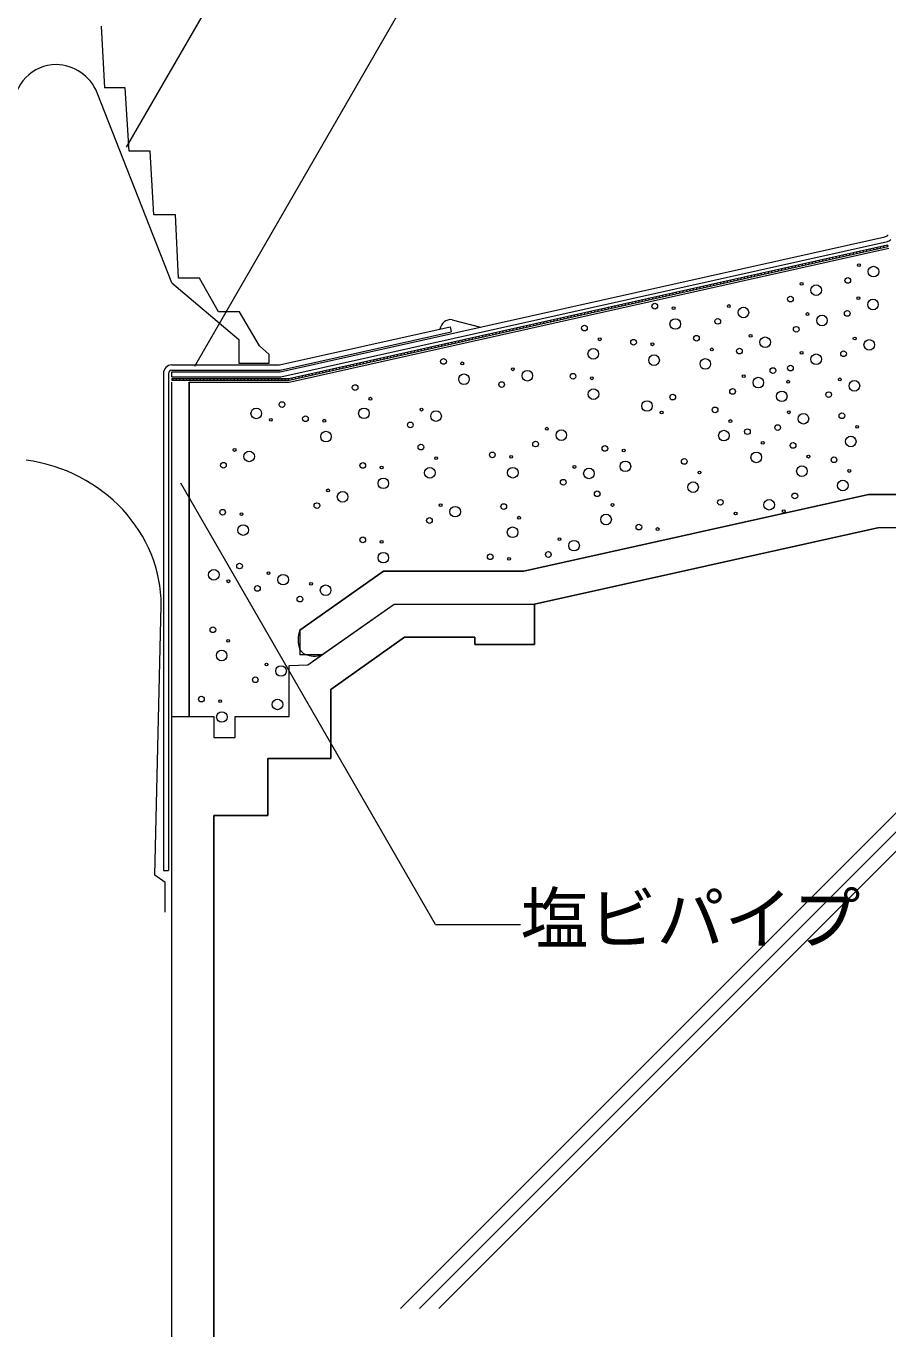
# Model space of a CAD drawing. Units: millimetres, scale not verified. Extents: x -675 to 675, y -471 to 460.
# Drawn here: x 31 to 284.5, y -253.4 to 129.6 of the extents above; entities that cross this region are included whole.
import ezdxf
from ezdxf.enums import TextEntityAlignment as Align

# ---------------------------------------------------------------- set-up
doc = ezdxf.new("R2010")
doc.units = ezdxf.units.MM
doc.header["$LTSCALE"] = 5
for name, color, linetype, lineweight in [('1-2_ハッチング', 9, 'Continuous', 18), ('1-4_リベットルーフ', 6, 'Continuous', 18), ('1-7_設備', 3, 'Continuous', 18), ('1-8_下地など', 33, 'Continuous', 18), ('1-A_元図・躯体', 7, 'Continuous', 18), ('1-B_その他', 30, 'Continuous', 18), ('1-D_設備②', 253, 'Continuous', 18), ('E-E', 7, 'Continuous', 18)]:
    doc.layers.add(name, color=color, linetype=linetype, lineweight=lineweight)
doc.styles.add('ＭＳ ゴシック', font='')
doc.styles.get('ＭＳ ゴシック').set_extended_font_data('MS Gothic')

msp = doc.modelspace()

# ---------------------------------------------------------------- linework, layer by layer
at = {"layer": '1-2_ハッチング', "color": 4, "lineweight": 9}
msp.add_line((156.349, 43.243), (164.68, 41.011), dxfattribs=at)
at = {"layer": '1-2_ハッチング'}
for centre, radius in [((275.949, 59.266), 0.418), ((280.237, 57.37), 1.559), ((259.09, 53.802), 0.418), ((272.674, 54.774), 0.837), ((255.815, 49.31), 0.837), ((263.378, 51.907), 1.559), ((275.793, 49.587), 0.418), ((215.925, 47.22), 0.837), ((221.452, 46.63), 0.418), ((237.704, 47.246), 0.418), ((241.992, 45.35), 1.559), ((280.081, 47.692), 1.559), ((221.955, 41.968), 1.559), ((234.429, 42.754), 0.837), ((260.807, 44.904), 0.418), ((265.095, 43.009), 1.559), ((272.518, 45.096), 0.837), ((195.248, 40.768), 0.837), ((228.186, 37.802), 0.837), ((244.104, 38.504), 0.418), ((257.532, 40.412), 0.837), ((197.844, 33.205), 1.559), ((199.739, 37.493), 0.418), ((209.681, 36.605), 0.837), ((215.208, 36.015), 0.418), ((232.677, 34.527), 0.418), ((240.829, 34.012), 0.837), ((248.392, 36.608), 1.559), ((274.7, 37.723), 0.418), ((278.988, 35.828), 1.559), ((153.795, 30.985), 0.837), ((159.323, 30.395), 0.418), ((215.71, 31.353), 1.559), ((230.782, 30.239), 1.559), ((259.09, 33.508), 0.418), ((263.378, 31.613), 1.559), ((271.425, 33.232), 0.837), ((159.825, 25.734), 1.559), ((174.169, 28.669), 0.418), ((178.457, 26.774), 1.559), ((191.885, 26.614), 0.837), ((242.075, 26.64), 0.418), ((250.665, 28.28), 0.837), ((255.815, 29.017), 0.837), ((127.811, 23.284), 0.837), ((170.894, 24.178), 0.837), ((197.412, 26.024), 0.418), ((238.799, 22.148), 0.837), ((246.363, 24.744), 1.559), ((255.156, 25.005), 0.418), ((270.329, 25.703), 0.418), ((274.617, 23.808), 1.559), ((132.302, 20.009), 0.418), ((197.914, 21.363), 1.559), ((213.641, 17.877), 1.559), ((221.204, 20.473), 0.837), ((253.261, 20.717), 1.559), ((267.054, 21.212), 0.837), ((98.749, 15.692), 1.559), ((106.312, 18.288), 0.837), ((130.407, 15.721), 1.559), ((147.319, 16.805), 0.418), ((151.607, 14.91), 1.559), ((217.929, 15.982), 0.418), ((233.649, 16.728), 0.837), ((255.343, 16.025), 0.418), ((259.631, 14.129), 1.559), ((270.958, 15.011), 0.837), ((103.037, 13.796), 0.418), ((113.208, 14.126), 0.837), ((118.735, 13.535), 0.418), ((144.044, 12.314), 0.837), ((184.16, 11.186), 0.418), ((238.141, 13.453), 0.418), ((252.068, 11.533), 0.837), ((275.45, 11.736), 0.418), ((119.238, 8.874), 1.559), ((188.448, 9.29), 1.559), ((236.245, 9.165), 1.559), ((243.172, 10.328), 0.837), ((273.554, 7.448), 1.559), ((92.371, 4.941), 0.418), ((96.659, 3.046), 1.559), ((147.168, 5.801), 0.837), ((168.157, 3.511), 0.837), ((180.885, 6.694), 0.837), ((201.251, 5.384), 0.837), ((206.778, 4.794), 0.418), ((245.768, 2.765), 1.559), ((247.663, 7.053), 0.418), ((256.597, 6.269), 0.837), ((89.095, 0.45), 0.837), ((130.067, 0.389), 0.837), ((135.595, -0.202), 0.418), ((151.659, 2.526), 0.418), ((173.684, 2.92), 0.418), ((192.277, -0.054), 0.418), ((207.281, 0.132), 1.559), ((224.595, 1.586), 0.837), ((259.193, -1.294), 1.559), ((261.088, 2.994), 0.418), ((268.617, 2.054), 0.837), ((136.097, -4.863), 1.559), ((149.764, -1.762), 1.559), ((174.187, -1.741), 1.559), ((189.002, -4.546), 0.837), ((196.565, -1.949), 1.559), ((229.087, -1.689), 0.418), ((273.108, -1.221), 0.418), ((119.845, -6.923), 0.418), ((124.133, -8.818), 1.559), ((198.994, -7.937), 0.837), ((227.191, -5.977), 1.559), ((271.213, -5.509), 1.559), ((116.57, -11.414), 0.837), ((152.939, -11.294), 0.418), ((171.52, -11.683), 0.837), ((203.486, -11.212), 0.418), ((235.21, -10.434), 0.837), ((249.545, -11.158), 1.559), ((257.108, -8.562), 0.837), ((88.856, -13.348), 0.837), ((94.383, -13.939), 0.418), ((149.664, -15.785), 0.837), ((157.227, -13.189), 1.559), ((176.011, -14.958), 0.418), ((201.59, -15.5), 1.559), ((239.702, -13.709), 0.418), ((253.833, -13.054), 0.418), ((94.886, -18.6), 1.559), ((174.116, -19.246), 1.559), ((211.242, -17.719), 0.837), ((216.769, -18.31), 0.418), ((130.067, -21.466), 0.837), ((135.595, -22.056), 0.418), ((187.906, -21.284), 0.418), ((192.194, -23.18), 1.559), ((136.097, -26.717), 1.559), ((167.532, -26.461), 0.837), ((173.06, -27.052), 0.418), ((184.631, -25.776), 0.837), ((86.26, -31.764), 1.559), ((93.823, -29.168), 0.837), ((90.548, -33.66), 0.418), ((102.361, -31.275), 0.418), ((106.649, -33.17), 1.559), ((114.85, -34.397), 0.418), ((99.086, -35.766), 0.837), ((111.574, -38.888), 0.837), ((119.138, -36.292), 1.559), ((85.975, -47.899), 0.837), ((90.466, -51.174), 0.418), ((88.571, -55.462), 1.559), ((101.737, -58.125), 0.418), ((106.025, -60.02), 1.559), ((98.462, -62.616), 0.837), ((82.612, -68.297), 0.837), ((88.139, -68.888), 0.418), ((104.993, -69.854), 1.559), ((88.641, -73.549), 1.559)]:
    msp.add_circle(centre, radius, dxfattribs=at)
at = {"layer": '1-2_ハッチング', "color": 4, "lineweight": 9}
msp.add_arc((155.991, 39.975), 3.288, 83.744, 171.583, dxfattribs=at)
at = {"layer": '1-4_リベットルーフ'}
for p, q in [((105.763, 28.425), (156.072, 39.664)), ((155.745, 41.128), (156.072, 39.664)), ((71.444, 27.425), (71.444, -118.65)), ((72.944, 27.425), (72.944, -118.65)), ((73.944, 28.425), (105.763, 28.425)), ((73.944, 26.425), (73.944, 27.925)), ((71.444, -118.65), (72.944, -118.65))]:
    msp.add_line(p, q, dxfattribs=at)
for points in [[(73.944, 27.925), (105.818, 27.925), (283.573, 67.635)], [(73.944, 26.425), (105.983, 26.425), (284.325, 66.266)], [(73.944, 29.925), (105.597, 29.925), (155.745, 41.128)]]:
    msp.add_lwpolyline(points, dxfattribs=at)
for centre, radius, start, end in [((283.137, 69.587), 2, 282.593, 315), ((283.889, 68.218), 2, 282.593, 315), ((73.944, 27.425), 2.5, 90, 180), ((73.944, 27.425), 1, 90, 180)]:
    msp.add_arc(centre, radius, start, end, dxfattribs=at)
at = {"layer": '1-7_設備'}
for p, q in [((73.944, -303.731), (73.944, 24.925)), ((79.019, -73.424), (79.019, 24.925)), ((180.544, -40.354), (180.544, -52.259)), ((142.354, -50.054), (120.689, -65.464)), ((163.019, -50.054), (142.354, -50.054)), ((163.019, -52.259), (163.019, -50.054)), ((180.544, -52.259), (163.019, -52.259)), ((120.689, -65.464), (120.689, -85.774)), ((73.944, -73.424), (86.289, -73.424)), ((86.289, -73.424), (86.289, -79.599)), ((102.169, -85.774), (102.169, -102.529)), ((120.689, -85.774), (102.169, -85.774)), ((86.289, -102.529), (86.289, -298.039)), ((102.169, -102.529), (86.289, -102.529))]:
    msp.add_line(p, q, dxfattribs=at)
msp.add_lwpolyline([(86.289, -79.599), (92.574, -79.599), (92.574, -73.424), (108.449, -73.424), (108.449, -58.429), (113.929, -58.204), (139.264, -40.354), (180.544, -40.354)], dxfattribs=at)
at = {"layer": '1-8_下地など'}
for p, q in [((284.311, 65.238), (284.42, 64.75)), ((284.315, 64.726), (284.315, 65.219)), ((108.387, 25.425), (284.42, 64.75)), ((267.315, 60.929), (267.315, 61.441)), ((268.315, 61.152), (268.315, 61.664)), ((269.315, 61.375), (269.315, 61.888)), ((270.315, 61.599), (270.315, 62.111)), ((271.315, 61.822), (271.315, 62.335)), ((272.315, 62.046), (272.315, 62.558)), ((273.315, 62.269), (273.315, 62.781)), ((274.315, 62.492), (274.315, 63.005)), ((275.315, 62.716), (275.315, 63.228)), ((276.315, 62.939), (276.315, 63.452)), ((277.315, 63.163), (277.315, 63.675)), ((278.315, 63.386), (278.315, 63.898)), ((279.315, 63.609), (279.315, 64.122)), ((280.315, 63.833), (280.315, 64.345)), ((281.315, 64.056), (281.315, 64.569)), ((282.315, 64.28), (282.315, 64.792)), ((283.315, 64.503), (283.315, 65.015)), ((250.315, 57.131), (250.315, 57.643)), ((251.315, 57.354), (251.315, 57.867)), ((252.315, 57.578), (252.315, 58.09)), ((253.315, 57.801), (253.315, 58.314)), ((254.315, 58.025), (254.315, 58.537)), ((255.315, 58.248), (255.315, 58.76)), ((256.315, 58.471), (256.315, 58.984)), ((257.315, 58.695), (257.315, 59.207)), ((258.315, 58.918), (258.315, 59.43)), ((259.315, 59.142), (259.315, 59.654)), ((260.315, 59.365), (260.315, 59.877)), ((261.315, 59.588), (261.315, 60.101)), ((262.315, 59.812), (262.315, 60.324)), ((263.315, 60.035), (263.315, 60.547)), ((264.315, 60.259), (264.315, 60.771)), ((265.315, 60.482), (265.315, 60.994)), ((266.315, 60.705), (266.315, 61.218)), ((232.315, 53.11), (232.315, 53.622)), ((233.315, 53.333), (233.315, 53.846)), ((234.315, 53.557), (234.315, 54.069)), ((235.315, 53.78), (235.315, 54.292)), ((236.315, 54.003), (236.315, 54.516)), ((237.315, 54.227), (237.315, 54.739)), ((238.315, 54.45), (238.315, 54.963)), ((239.315, 54.674), (239.315, 55.186)), ((240.315, 54.897), (240.315, 55.409)), ((241.315, 55.12), (241.315, 55.633)), ((242.315, 55.344), (242.315, 55.856)), ((243.315, 55.567), (243.315, 56.08)), ((244.315, 55.791), (244.315, 56.303)), ((245.315, 56.014), (245.315, 56.526)), ((246.315, 56.237), (246.315, 56.75)), ((247.315, 56.461), (247.315, 56.973)), ((248.315, 56.684), (248.315, 57.197)), ((249.315, 56.908), (249.315, 57.42)), ((215.315, 49.312), (215.315, 49.824)), ((216.315, 49.536), (216.315, 50.048)), ((217.315, 49.759), (217.315, 50.271)), ((218.315, 49.982), (218.315, 50.495)), ((219.315, 50.206), (219.315, 50.718)), ((220.315, 50.429), (220.315, 50.941)), ((221.315, 50.652), (221.315, 51.165)), ((222.315, 50.876), (222.315, 51.388)), ((223.315, 51.099), (223.315, 51.612)), ((224.315, 51.323), (224.315, 51.835)), ((225.315, 51.546), (225.315, 52.058)), ((226.315, 51.769), (226.315, 52.282)), ((227.315, 51.993), (227.315, 52.505)), ((228.315, 52.216), (228.315, 52.729)), ((229.315, 52.44), (229.315, 52.952)), ((230.315, 52.663), (230.315, 53.175)), ((231.315, 52.886), (231.315, 53.399)), ((198.315, 45.514), (198.315, 46.027)), ((199.315, 45.738), (199.315, 46.25)), ((200.315, 45.961), (200.315, 46.474)), ((201.315, 46.185), (201.315, 46.697)), ((202.315, 46.408), (202.315, 46.92)), ((203.315, 46.631), (203.315, 47.144)), ((204.315, 46.855), (204.315, 47.367)), ((205.315, 47.078), (205.315, 47.591)), ((206.315, 47.302), (206.315, 47.814)), ((207.315, 47.525), (207.315, 48.037)), ((208.315, 47.748), (208.315, 48.261)), ((209.315, 47.972), (209.315, 48.484)), ((210.315, 48.195), (210.315, 48.707)), ((211.315, 48.419), (211.315, 48.931)), ((212.315, 48.642), (212.315, 49.154)), ((213.315, 48.865), (213.315, 49.378)), ((214.315, 49.089), (214.315, 49.601)), ((181.315, 41.717), (181.315, 42.229)), ((182.315, 41.94), (182.315, 42.452)), ((183.315, 42.163), (183.315, 42.676)), ((184.315, 42.387), (184.315, 42.899)), ((185.315, 42.61), (185.315, 43.123)), ((186.315, 42.834), (186.315, 43.346)), ((187.315, 43.057), (187.315, 43.569)), ((188.315, 43.28), (188.315, 43.793)), ((189.315, 43.504), (189.315, 44.016)), ((190.315, 43.727), (190.315, 44.24)), ((191.315, 43.951), (191.315, 44.463)), ((192.315, 44.174), (192.315, 44.686)), ((193.315, 44.397), (193.315, 44.91)), ((194.315, 44.621), (194.315, 45.133)), ((195.315, 44.844), (195.315, 45.357)), ((196.315, 45.068), (196.315, 45.58)), ((197.315, 45.291), (197.315, 45.803)), ((164.315, 37.919), (164.315, 38.431)), ((165.315, 38.142), (165.315, 38.655)), ((166.315, 38.366), (166.315, 38.878)), ((167.315, 38.589), (167.315, 39.101)), ((168.315, 38.813), (168.315, 39.325)), ((169.315, 39.036), (169.315, 39.548)), ((170.315, 39.259), (170.315, 39.772)), ((171.315, 39.483), (171.315, 39.995)), ((172.315, 39.706), (172.315, 40.218)), ((173.315, 39.929), (173.315, 40.442)), ((174.315, 40.153), (174.315, 40.665)), ((175.315, 40.376), (175.315, 40.889)), ((176.315, 40.6), (176.315, 41.112)), ((177.315, 40.823), (177.315, 41.335)), ((178.315, 41.046), (178.315, 41.559)), ((179.315, 41.27), (179.315, 41.782)), ((180.315, 41.493), (180.315, 42.006)), ((147.315, 34.121), (147.315, 34.634)), ((148.315, 34.345), (148.315, 34.857)), ((149.315, 34.568), (149.315, 35.08)), ((150.315, 34.791), (150.315, 35.304)), ((151.315, 35.015), (151.315, 35.527)), ((152.315, 35.238), (152.315, 35.751)), ((153.315, 35.462), (153.315, 35.974)), ((154.315, 35.685), (154.315, 36.197)), ((155.315, 35.908), (155.315, 36.421)), ((156.315, 36.132), (156.315, 36.644)), ((157.315, 36.355), (157.315, 36.867)), ((158.315, 36.579), (158.315, 37.091)), ((159.315, 36.802), (159.315, 37.314)), ((160.315, 37.025), (160.315, 37.538)), ((161.315, 37.249), (161.315, 37.761)), ((162.315, 37.472), (162.315, 37.984)), ((163.315, 37.696), (163.315, 38.208)), ((130.315, 30.323), (130.315, 30.836)), ((131.315, 30.547), (131.315, 31.059)), ((132.315, 30.77), (132.315, 31.283)), ((133.315, 30.994), (133.315, 31.506)), ((134.315, 31.217), (134.315, 31.729)), ((135.315, 31.44), (135.315, 31.953)), ((136.315, 31.664), (136.315, 32.176)), ((137.315, 31.887), (137.315, 32.4)), ((138.315, 32.111), (138.315, 32.623)), ((139.315, 32.334), (139.315, 32.846)), ((140.315, 32.557), (140.315, 33.07)), ((141.315, 32.781), (141.315, 33.293)), ((142.315, 33.004), (142.315, 33.517)), ((143.315, 33.228), (143.315, 33.74)), ((144.315, 33.451), (144.315, 33.963)), ((145.315, 33.674), (145.315, 34.187)), ((146.315, 33.898), (146.315, 34.41)), ((112.315, 26.302), (112.315, 26.815)), ((113.315, 26.526), (113.315, 27.038)), ((114.315, 26.749), (114.315, 27.261)), ((115.315, 26.973), (115.315, 27.485)), ((116.315, 27.196), (116.315, 27.708)), ((117.315, 27.419), (117.315, 27.932)), ((118.315, 27.643), (118.315, 28.155)), ((119.315, 27.866), (119.315, 28.378)), ((120.315, 28.09), (120.315, 28.602)), ((121.315, 28.313), (121.315, 28.825)), ((122.315, 28.536), (122.315, 29.049)), ((123.315, 28.76), (123.315, 29.272)), ((124.315, 28.983), (124.315, 29.495)), ((125.315, 29.206), (125.315, 29.719)), ((126.315, 29.43), (126.315, 29.942)), ((127.315, 29.653), (127.315, 30.166)), ((128.315, 29.877), (128.315, 30.389)), ((129.315, 30.1), (129.315, 30.612)), ((73.944, 25.925), (73.944, 25.425)), ((73.944, 25.425), (108.387, 25.425)), ((74.315, 25.425), (74.315, 25.925)), ((75.315, 25.425), (75.315, 25.925)), ((76.315, 25.425), (76.315, 25.925)), ((77.315, 25.425), (77.315, 25.925)), ((78.315, 25.425), (78.315, 25.925)), ((79.315, 25.425), (79.315, 25.925)), ((80.315, 25.425), (80.315, 25.925)), ((81.315, 25.425), (81.315, 25.925)), ((82.315, 25.425), (82.315, 25.925)), ((83.315, 25.425), (83.315, 25.925)), ((84.315, 25.425), (84.315, 25.925)), ((85.315, 25.425), (85.315, 25.925)), ((86.315, 25.425), (86.315, 25.925)), ((87.315, 25.425), (87.315, 25.925)), ((88.315, 25.425), (88.315, 25.925)), ((89.315, 25.425), (89.315, 25.925)), ((90.315, 25.425), (90.315, 25.925)), ((91.315, 25.425), (91.315, 25.925)), ((92.315, 25.425), (92.315, 25.925)), ((93.315, 25.425), (93.315, 25.925)), ((94.315, 25.425), (94.315, 25.925)), ((95.315, 25.425), (95.315, 25.925)), ((96.315, 25.425), (96.315, 25.925)), ((97.315, 25.425), (97.315, 25.925)), ((98.315, 25.425), (98.315, 25.925)), ((99.315, 25.425), (99.315, 25.925)), ((100.315, 25.425), (100.315, 25.925)), ((101.315, 25.425), (101.315, 25.925)), ((102.315, 25.425), (102.315, 25.925)), ((103.315, 25.425), (103.315, 25.925)), ((104.315, 25.425), (104.315, 25.925)), ((105.315, 25.425), (105.315, 25.925)), ((106.315, 25.425), (106.315, 25.925)), ((107.315, 25.425), (107.315, 25.925)), ((108.315, 25.425), (108.315, 25.925)), ((109.315, 25.632), (109.315, 26.144)), ((110.315, 25.856), (110.315, 26.368)), ((111.315, 26.079), (111.315, 26.591))]:
    msp.add_line(p, q, dxfattribs=at)
msp.add_lwpolyline([(73.944, 25.925), (108.332, 25.925), (284.311, 65.238)], dxfattribs=at)
at = {"layer": '1-A_元図・躯体'}
for p, q in [((108.442, 24.925), (284.729, 64.307)), ((79.019, 24.925), (79.019, -73.424)), ((79.019, 24.925), (108.442, 24.925)), ((370.575, -17.97), (141.131, -247.417)), ((376.232, -17.97), (146.788, -247.417)), ((381.889, -17.97), (152.445, -247.417)), ((111.534, -48.069), (136.174, -30.654)), ((111.534, -48.069), (111.534, -55.314)), ((118.031, -55.314), (111.534, -55.314))]:
    msp.add_line(p, q, dxfattribs=at)
for points in [[(136.174, -30.654), (177.454, -30.654), (278.754, -8.13), (428.672, -8.13)], [(86.289, -298.039), (86.289, -102.529), (102.169, -102.529), (102.169, -85.774), (120.689, -85.774), (120.689, -65.464), (142.354, -50.054), (163.019, -50.054), (163.019, -52.259), (180.544, -52.259), (180.544, -40.354), (281.939, -17.83), (428.672, -17.83)], [(79.019, -73.424), (86.289, -73.424), (86.289, -79.599), (92.574, -79.599), (92.574, -73.424), (108.449, -73.424), (108.449, -58.429), (113.929, -58.204), (118.031, -55.314)]]:
    msp.add_lwpolyline(points, dxfattribs=at)
at = {"layer": '1-B_その他'}
for p, q in [((278.754, -8.13), (177.454, -30.654)), ((428.672, -8.13), (278.754, -8.13)), ((281.939, -17.83), (180.544, -40.354)), ((281.939, -17.83), (428.672, -17.83)), ((136.174, -30.654), (111.534, -48.069)), ((177.454, -30.654), (136.174, -30.654)), ((118.031, -55.314), (139.264, -40.354)), ((139.264, -40.354), (180.544, -40.354))]:
    msp.add_line(p, q, dxfattribs=at)
for centre, radius, start, end in [((119.883, -50.87), 8.806, 161.455, 197.816), ((114.548, -51.959), 3.445, 207.762, 244.123), ((115.894, -48.225), 7.404, 247.365, 286.77794)]:
    msp.add_arc(centre, radius, start, end, dxfattribs=at)
at = {"layer": '1-D_設備②'}
for p, q in [((53.169, 129.555), (54.089, 111.38)), ((60.184, 111.42), (54.089, 111.38)), ((61.359, 92.765), (60.184, 111.42)), ((73.884, 54.07), (51.994, 109.955)), ((67.509, 92.765), (61.359, 92.765)), ((68.634, 74.105), (67.509, 92.765)), ((74.984, 74.105), (68.634, 74.105)), ((75.894, 55.46), (74.984, 74.105)), ((73.884, 54.07), (93.569, 37.42)), ((82.024, 55.46), (75.894, 55.46)), ((87.679, 45.585), (82.024, 55.46)), ((93.844, 45.585), (87.679, 45.585)), ((99.659, 35.555), (93.844, 45.585)), ((93.569, 37.42), (93.569, 30.505)), ((102.554, 32.99), (99.659, 35.555)), ((102.554, 30.505), (102.554, 32.99)), ((93.569, 30.505), (102.554, 30.505)), ((68.956, -119.992), (70.819, -40.805))]:
    msp.add_line(p, q, dxfattribs=at)
msp.add_lwpolyline([(71.939, -130.94), (71.944, -122.21), (68.956, -119.992)], dxfattribs=at)
for centre, radius, start, end in [((39.971, 105.689), 12.541, 90.464, 181.594), ((39.656, 104.897), 13.334, 22.289, 89.086)]:
    msp.add_arc(centre, radius, start, end, dxfattribs=at)
msp.add_ellipse((23.98, -40.883), major_axis=(-46.839, 0), ratio=0.925926, start_param=3.1433899, end_param=4.5609095, dxfattribs=at)
at = {"layer": 'E-E'}
for p, q in [((125.053, 205.72), (60.509, 93.926)), ((144.655, 140.529), (80.545, 29.488)), ((151.409, -134.495), (76.55, -4.836)), ((151.409, -134.495), (176.409, -134.495))]:
    msp.add_line(p, q, dxfattribs=at)

# ---------------------------------------------------------------- texts
at = {"layer": 'E-E', "style": 'ＭＳ ゴシック'}
msp.add_text('塩ビパイプ', height=14.66, dxfattribs=at).set_placement((176.409, -144.495), align=Align.BOTTOM_LEFT)

doc.saveas('drawing.dxf')
